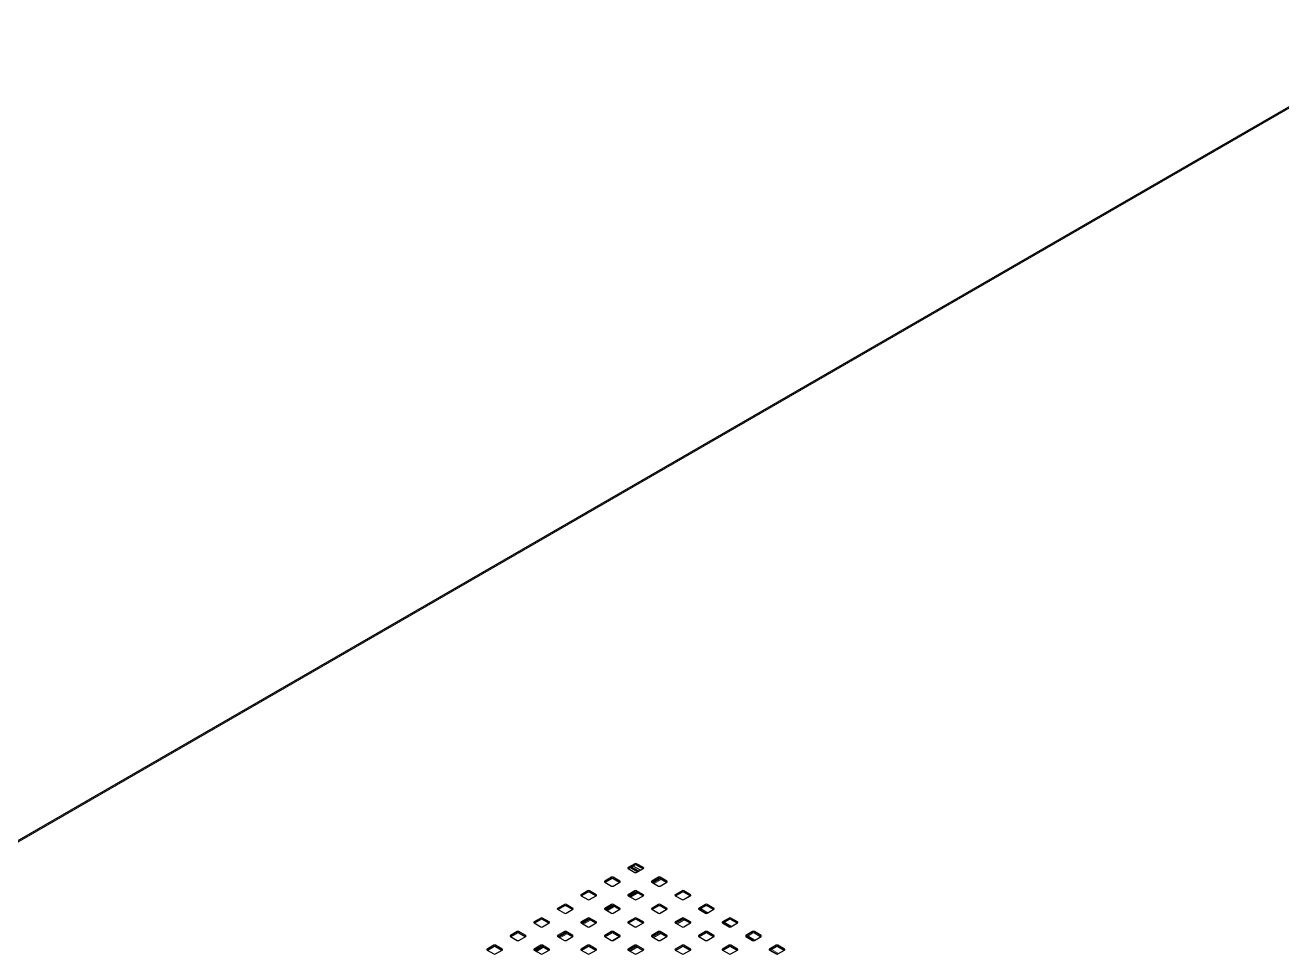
# Model space of a CAD drawing. Header units: millimetres. Extents: x -218071 to -203542, y 15363 to 51382.
# Drawn here: x -217002.9 to -216897.2, y 51120.3 to 51198.5 of the extents above; entities that cross this region are included whole.
import ezdxf

# ---------------------------------------------------------------- set-up
doc = ezdxf.new("R2010")
doc.units = ezdxf.units.MM
doc.header["$LTSCALE"] = 4
doc.layers.add('TPF-EQUIPEMENT', color=7, linetype='Continuous')

msp = doc.modelspace()

# ---------------------------------------------------------------- linework, layer by layer
at = {"layer": 'TPF-EQUIPEMENT', "color": 7, "linetype": 'Continuous', "lineweight": 25}
for p, q in [((-216884.738, 51198.46), (-217020.174, 51120.293)), ((-216951.634, 51127.958), (-216952.2, 51127.632)), ((-216952.2, 51127.55), (-216951.634, 51127.224)), ((-216951.634, 51127.836), (-216952.165, 51127.53)), ((-216951.999, 51127.625), (-216951.398, 51127.279)), ((-216951.317, 51127.325), (-216951.918, 51127.672)), ((-216951.176, 51127.407), (-216951.777, 51127.754)), ((-216950.927, 51127.632), (-216951.493, 51127.958)), ((-216950.963, 51127.53), (-216951.493, 51127.836)), ((-216951.493, 51127.224), (-216950.927, 51127.55)), ((-216953.614, 51126.815), (-216954.18, 51126.489)), ((-216954.18, 51126.407), (-216953.614, 51126.081)), ((-216953.614, 51126.693), (-216954.145, 51126.387)), ((-216952.907, 51126.489), (-216953.473, 51126.815)), ((-216952.943, 51126.387), (-216953.473, 51126.693)), ((-216953.473, 51126.081), (-216952.907, 51126.407)), ((-216949.655, 51126.815), (-216950.22, 51126.489)), ((-216950.22, 51126.407), (-216949.655, 51126.081)), ((-216949.655, 51126.693), (-216950.185, 51126.387)), ((-216949.511, 51126.691), (-216950.112, 51126.345)), ((-216950.019, 51126.483), (-216949.946, 51126.44)), ((-216949.865, 51126.487), (-216949.938, 51126.529)), ((-216949.723, 51126.569), (-216949.797, 51126.611)), ((-216948.947, 51126.489), (-216949.513, 51126.815)), ((-216948.983, 51126.387), (-216949.513, 51126.693)), ((-216949.513, 51126.081), (-216948.947, 51126.407)), ((-216955.594, 51125.673), (-216956.16, 51125.346)), ((-216956.16, 51125.265), (-216955.594, 51124.938)), ((-216955.594, 51125.55), (-216956.125, 51125.244)), ((-216954.887, 51125.346), (-216955.453, 51125.673)), ((-216954.923, 51125.244), (-216955.453, 51125.55)), ((-216955.453, 51124.938), (-216954.887, 51125.265)), ((-216951.634, 51125.673), (-216952.2, 51125.346)), ((-216952.2, 51125.265), (-216951.634, 51124.938)), ((-216951.634, 51125.55), (-216952.165, 51125.244)), ((-216951.49, 51125.549), (-216952.091, 51125.202)), ((-216950.927, 51125.346), (-216951.493, 51125.673)), ((-216950.963, 51125.244), (-216951.493, 51125.55)), ((-216951.493, 51124.938), (-216950.927, 51125.265)), ((-216947.675, 51125.673), (-216948.24, 51125.346)), ((-216948.24, 51125.265), (-216947.675, 51124.938)), ((-216947.675, 51125.55), (-216948.205, 51125.244)), ((-216946.968, 51125.346), (-216947.533, 51125.673)), ((-216947.003, 51125.244), (-216947.533, 51125.55)), ((-216947.533, 51124.938), (-216946.968, 51125.265)), ((-216957.574, 51124.53), (-216958.14, 51124.204)), ((-216958.14, 51124.122), (-216957.574, 51123.795)), ((-216957.574, 51124.408), (-216958.104, 51124.102)), ((-216956.867, 51124.204), (-216957.433, 51124.53)), ((-216956.902, 51124.102), (-216957.433, 51124.408)), ((-216957.433, 51123.795), (-216956.867, 51124.122)), ((-216953.614, 51124.53), (-216954.18, 51124.204)), ((-216954.18, 51124.122), (-216953.614, 51123.795)), ((-216953.614, 51124.408), (-216954.145, 51124.102)), ((-216953.47, 51124.406), (-216954.071, 51124.059)), ((-216952.907, 51124.204), (-216953.473, 51124.53)), ((-216952.943, 51124.102), (-216953.473, 51124.408)), ((-216953.473, 51123.795), (-216952.907, 51124.122)), ((-216949.655, 51124.53), (-216950.22, 51124.204)), ((-216950.22, 51124.122), (-216949.655, 51123.795)), ((-216949.655, 51124.408), (-216950.185, 51124.102)), ((-216948.947, 51124.204), (-216949.513, 51124.53)), ((-216948.983, 51124.102), (-216949.513, 51124.408)), ((-216949.513, 51123.795), (-216948.947, 51124.122)), ((-216945.695, 51124.53), (-216946.26, 51124.204)), ((-216946.26, 51124.122), (-216945.695, 51123.795)), ((-216945.695, 51124.408), (-216946.225, 51124.102)), ((-216946.117, 51124.039), (-216946.08, 51124.06)), ((-216946.08, 51124.162), (-216946.08, 51124.185)), ((-216946.08, 51124.162), (-216946.08, 51124.06)), ((-216946.08, 51124.06), (-216946.08, 51124.162)), ((-216946.08, 51124.06), (-216945.596, 51123.781)), ((-216944.988, 51124.204), (-216945.553, 51124.53)), ((-216945.023, 51124.102), (-216945.553, 51124.408)), ((-216945.553, 51123.795), (-216944.988, 51124.122)), ((-216959.554, 51123.387), (-216960.12, 51123.061)), ((-216960.12, 51122.979), (-216959.554, 51122.653)), ((-216959.554, 51123.265), (-216960.084, 51122.959)), ((-216958.847, 51123.061), (-216959.413, 51123.387)), ((-216958.882, 51122.959), (-216959.413, 51123.265)), ((-216959.413, 51122.653), (-216958.847, 51122.979)), ((-216955.594, 51123.387), (-216956.16, 51123.061)), ((-216956.16, 51122.979), (-216955.594, 51122.653)), ((-216955.594, 51123.265), (-216956.125, 51122.959)), ((-216955.45, 51123.263), (-216956.051, 51122.916)), ((-216954.887, 51123.061), (-216955.453, 51123.387)), ((-216954.923, 51122.959), (-216955.453, 51123.265)), ((-216955.453, 51122.653), (-216954.887, 51122.979)), ((-216951.634, 51123.387), (-216952.2, 51123.061)), ((-216952.2, 51122.979), (-216951.634, 51122.653)), ((-216951.634, 51123.265), (-216952.165, 51122.959)), ((-216950.927, 51123.061), (-216951.493, 51123.387)), ((-216950.963, 51122.959), (-216951.493, 51123.265)), ((-216951.493, 51122.653), (-216950.927, 51122.979)), ((-216947.675, 51123.387), (-216948.24, 51123.061)), ((-216948.24, 51122.979), (-216947.675, 51122.653)), ((-216947.675, 51123.265), (-216948.205, 51122.959)), ((-216948.097, 51122.896), (-216947.496, 51123.243)), ((-216946.968, 51123.061), (-216947.533, 51123.387)), ((-216947.003, 51122.959), (-216947.533, 51123.265)), ((-216947.533, 51122.653), (-216946.968, 51122.979)), ((-216943.715, 51123.387), (-216944.281, 51123.061)), ((-216944.281, 51122.979), (-216943.715, 51122.653)), ((-216943.715, 51123.265), (-216944.245, 51122.959)), ((-216944.209, 51122.98), (-216943.616, 51122.638)), ((-216943.008, 51123.061), (-216943.573, 51123.387)), ((-216943.043, 51122.959), (-216943.573, 51123.265)), ((-216943.573, 51122.653), (-216943.008, 51122.979)), ((-216961.534, 51122.245), (-216962.1, 51121.918)), ((-216962.1, 51121.837), (-216961.534, 51121.51)), ((-216961.534, 51122.122), (-216962.064, 51121.816)), ((-216960.827, 51121.918), (-216961.393, 51122.245)), ((-216960.862, 51121.816), (-216961.393, 51122.122)), ((-216961.393, 51121.51), (-216960.827, 51121.837)), ((-216957.574, 51122.245), (-216958.14, 51121.918)), ((-216958.14, 51121.837), (-216957.574, 51121.51)), ((-216957.574, 51122.122), (-216958.104, 51121.816)), ((-216957.43, 51122.121), (-216958.031, 51121.774)), ((-216956.867, 51121.918), (-216957.433, 51122.245)), ((-216956.902, 51121.816), (-216957.433, 51122.122)), ((-216957.433, 51121.51), (-216956.867, 51121.837)), ((-216953.614, 51122.245), (-216954.18, 51121.918)), ((-216954.18, 51121.837), (-216953.614, 51121.51)), ((-216953.614, 51122.122), (-216954.145, 51121.816)), ((-216952.907, 51121.918), (-216953.473, 51122.245)), ((-216952.943, 51121.816), (-216953.473, 51122.122)), ((-216953.473, 51121.51), (-216952.907, 51121.837)), ((-216949.655, 51122.245), (-216950.22, 51121.918)), ((-216950.22, 51121.837), (-216949.655, 51121.51)), ((-216949.655, 51122.122), (-216950.185, 51121.816)), ((-216950.077, 51121.754), (-216949.476, 51122.1)), ((-216948.947, 51121.918), (-216949.513, 51122.245)), ((-216948.983, 51121.816), (-216949.513, 51122.122)), ((-216949.513, 51121.51), (-216948.947, 51121.837)), ((-216945.695, 51122.245), (-216946.26, 51121.918)), ((-216946.26, 51121.837), (-216945.695, 51121.51)), ((-216945.695, 51122.122), (-216946.225, 51121.816)), ((-216944.988, 51121.918), (-216945.553, 51122.245)), ((-216945.023, 51121.816), (-216945.553, 51122.122)), ((-216945.553, 51121.51), (-216944.988, 51121.837)), ((-216941.735, 51122.245), (-216942.301, 51121.918)), ((-216942.301, 51121.837), (-216941.735, 51121.51)), ((-216941.735, 51122.122), (-216942.265, 51121.816)), ((-216942.229, 51121.837), (-216941.637, 51121.495)), ((-216941.028, 51121.918), (-216941.594, 51122.245)), ((-216941.063, 51121.816), (-216941.594, 51122.122)), ((-216941.594, 51121.51), (-216941.028, 51121.837)), ((-216963.514, 51121.102), (-216964.08, 51120.775)), ((-216963.514, 51120.979), (-216964.044, 51120.673)), ((-216962.807, 51120.775), (-216963.372, 51121.102)), ((-216962.842, 51120.673), (-216963.372, 51120.979)), ((-216959.554, 51121.102), (-216960.12, 51120.775)), ((-216959.554, 51120.979), (-216960.084, 51120.673)), ((-216959.41, 51120.978), (-216960.011, 51120.631)), ((-216959.671, 51120.912), (-216959.583, 51120.878)), ((-216958.847, 51120.775), (-216959.413, 51121.102)), ((-216958.882, 51120.673), (-216959.413, 51120.979)), ((-216955.594, 51121.102), (-216956.16, 51120.775)), ((-216955.594, 51120.979), (-216956.125, 51120.673)), ((-216954.887, 51120.775), (-216955.453, 51121.102)), ((-216954.923, 51120.673), (-216955.453, 51120.979)), ((-216951.634, 51121.102), (-216952.2, 51120.775)), ((-216951.634, 51120.979), (-216952.165, 51120.673)), ((-216952.056, 51120.611), (-216951.455, 51120.958)), ((-216950.927, 51120.775), (-216951.493, 51121.102)), ((-216950.963, 51120.673), (-216951.493, 51120.979)), ((-216947.675, 51121.102), (-216948.24, 51120.775)), ((-216947.675, 51120.979), (-216948.205, 51120.673)), ((-216946.968, 51120.775), (-216947.533, 51121.102)), ((-216947.003, 51120.673), (-216947.533, 51120.979)), ((-216943.715, 51121.102), (-216944.281, 51120.775)), ((-216943.715, 51120.979), (-216944.245, 51120.673)), ((-216943.008, 51120.775), (-216943.573, 51121.102)), ((-216943.043, 51120.673), (-216943.573, 51120.979)), ((-216939.755, 51121.102), (-216940.321, 51120.775)), ((-216939.755, 51120.979), (-216940.285, 51120.673)), ((-216939.048, 51120.775), (-216939.614, 51121.102)), ((-216939.083, 51120.673), (-216939.614, 51120.979)), ((-216964.08, 51120.694), (-216963.514, 51120.367)), ((-216963.372, 51120.367), (-216962.807, 51120.694)), ((-216960.12, 51120.694), (-216959.554, 51120.367)), ((-216959.413, 51120.367), (-216958.847, 51120.694)), ((-216956.16, 51120.694), (-216955.594, 51120.367)), ((-216955.453, 51120.367), (-216954.887, 51120.694)), ((-216952.2, 51120.694), (-216951.634, 51120.367)), ((-216951.493, 51120.367), (-216950.927, 51120.694)), ((-216948.24, 51120.694), (-216947.675, 51120.367)), ((-216947.533, 51120.367), (-216946.968, 51120.694)), ((-216944.281, 51120.694), (-216943.715, 51120.367)), ((-216943.573, 51120.367), (-216943.008, 51120.694)), ((-216940.321, 51120.694), (-216939.755, 51120.367)), ((-216940.249, 51120.695), (-216939.657, 51120.353)), ((-216939.614, 51120.367), (-216939.048, 51120.694))]:
    msp.add_line(p, q, dxfattribs=at)
at = {"layer": 'TPF-EQUIPEMENT', "color": 8, "linetype": 'Continuous', "lineweight": 18}
for p, q in [((-216884.636, 51198.417), (-217019.976, 51120.306)), ((-216952.2, 51127.55), (-216952.2, 51127.632)), ((-216951.634, 51127.836), (-216951.634, 51127.958)), ((-216951.493, 51127.836), (-216951.493, 51127.958)), ((-216950.927, 51127.55), (-216950.927, 51127.632)), ((-216954.18, 51126.407), (-216954.18, 51126.489)), ((-216953.614, 51126.693), (-216953.614, 51126.815)), ((-216953.473, 51126.693), (-216953.473, 51126.815)), ((-216952.907, 51126.407), (-216952.907, 51126.489)), ((-216950.22, 51126.407), (-216950.22, 51126.489)), ((-216949.423, 51126.641), (-216950.024, 51126.294)), ((-216949.655, 51126.693), (-216949.655, 51126.815)), ((-216949.513, 51126.693), (-216949.513, 51126.815)), ((-216948.947, 51126.407), (-216948.947, 51126.489)), ((-216956.16, 51125.265), (-216956.16, 51125.346)), ((-216955.594, 51125.55), (-216955.594, 51125.673)), ((-216955.453, 51125.55), (-216955.453, 51125.673)), ((-216954.887, 51125.265), (-216954.887, 51125.346)), ((-216952.2, 51125.265), (-216952.2, 51125.346)), ((-216951.403, 51125.498), (-216952.004, 51125.151)), ((-216951.634, 51125.55), (-216951.634, 51125.673)), ((-216951.493, 51125.55), (-216951.493, 51125.673)), ((-216950.927, 51125.265), (-216950.927, 51125.346)), ((-216948.24, 51125.265), (-216948.24, 51125.346)), ((-216947.675, 51125.55), (-216947.675, 51125.673)), ((-216947.019, 51125.253), (-216947.593, 51124.922)), ((-216947.533, 51125.55), (-216947.533, 51125.673)), ((-216946.968, 51125.265), (-216946.968, 51125.346)), ((-216958.14, 51124.122), (-216958.14, 51124.204)), ((-216957.574, 51124.408), (-216957.574, 51124.53)), ((-216957.433, 51124.408), (-216957.433, 51124.53)), ((-216956.867, 51124.122), (-216956.867, 51124.204)), ((-216954.18, 51124.122), (-216954.18, 51124.204)), ((-216953.383, 51124.355), (-216953.983, 51124.008)), ((-216953.614, 51124.408), (-216953.614, 51124.53)), ((-216953.473, 51124.408), (-216953.473, 51124.53)), ((-216952.907, 51124.122), (-216952.907, 51124.204)), ((-216950.22, 51124.122), (-216950.22, 51124.204)), ((-216949.655, 51124.408), (-216949.655, 51124.53)), ((-216948.998, 51124.11), (-216949.573, 51123.779)), ((-216949.513, 51124.408), (-216949.513, 51124.53)), ((-216948.947, 51124.122), (-216948.947, 51124.204)), ((-216946.26, 51124.122), (-216946.26, 51124.204)), ((-216946.08, 51124.162), (-216946.205, 51124.09)), ((-216945.5, 51123.827), (-216946.08, 51124.162)), ((-216945.695, 51124.408), (-216945.695, 51124.53)), ((-216945.553, 51124.408), (-216945.553, 51124.53)), ((-216944.988, 51124.122), (-216944.988, 51124.204)), ((-216960.12, 51122.979), (-216960.12, 51123.061)), ((-216959.554, 51123.265), (-216959.554, 51123.387)), ((-216959.413, 51123.265), (-216959.413, 51123.387)), ((-216958.847, 51122.979), (-216958.847, 51123.061)), ((-216956.16, 51122.979), (-216956.16, 51123.061)), ((-216955.362, 51123.213), (-216955.963, 51122.866)), ((-216955.594, 51123.265), (-216955.594, 51123.387)), ((-216955.453, 51123.265), (-216955.453, 51123.387)), ((-216954.887, 51122.979), (-216954.887, 51123.061)), ((-216952.2, 51122.979), (-216952.2, 51123.061)), ((-216951.634, 51123.265), (-216951.634, 51123.387)), ((-216950.978, 51122.968), (-216951.553, 51122.636)), ((-216951.493, 51123.265), (-216951.493, 51123.387)), ((-216950.927, 51122.979), (-216950.927, 51123.061)), ((-216948.24, 51122.979), (-216948.24, 51123.061)), ((-216947.605, 51123.282), (-216948.185, 51122.947)), ((-216947.675, 51123.265), (-216947.675, 51123.387)), ((-216947.533, 51123.265), (-216947.533, 51123.387)), ((-216946.968, 51122.979), (-216946.968, 51123.061)), ((-216944.281, 51122.979), (-216944.281, 51123.061)), ((-216943.52, 51122.684), (-216944.121, 51123.031)), ((-216943.715, 51123.265), (-216943.715, 51123.387)), ((-216943.573, 51123.265), (-216943.573, 51123.387)), ((-216943.008, 51122.979), (-216943.008, 51123.061)), ((-216962.1, 51121.837), (-216962.1, 51121.918)), ((-216961.534, 51122.122), (-216961.534, 51122.245)), ((-216961.393, 51122.122), (-216961.393, 51122.245)), ((-216960.827, 51121.837), (-216960.827, 51121.918)), ((-216958.14, 51121.837), (-216958.14, 51121.918)), ((-216957.342, 51122.07), (-216957.943, 51121.723)), ((-216957.574, 51122.122), (-216957.574, 51122.245)), ((-216957.433, 51122.122), (-216957.433, 51122.245)), ((-216956.867, 51121.837), (-216956.867, 51121.918)), ((-216954.18, 51121.837), (-216954.18, 51121.918)), ((-216953.614, 51122.122), (-216953.614, 51122.245)), ((-216952.958, 51121.825), (-216953.533, 51121.494)), ((-216953.473, 51122.122), (-216953.473, 51122.245)), ((-216952.907, 51121.837), (-216952.907, 51121.918)), ((-216950.22, 51121.837), (-216950.22, 51121.918)), ((-216949.585, 51122.139), (-216950.164, 51121.804)), ((-216949.655, 51122.122), (-216949.655, 51122.245)), ((-216949.513, 51122.122), (-216949.513, 51122.245)), ((-216948.947, 51121.837), (-216948.947, 51121.918)), ((-216946.26, 51121.837), (-216946.26, 51121.918)), ((-216945.695, 51122.122), (-216945.695, 51122.245)), ((-216945.553, 51122.122), (-216945.553, 51122.245)), ((-216944.988, 51121.837), (-216944.988, 51121.918)), ((-216942.301, 51121.837), (-216942.301, 51121.918)), ((-216941.54, 51121.541), (-216942.141, 51121.888)), ((-216941.735, 51122.122), (-216941.735, 51122.245)), ((-216941.594, 51122.122), (-216941.594, 51122.245)), ((-216941.028, 51121.837), (-216941.028, 51121.918)), ((-216964.08, 51120.694), (-216964.08, 51120.775)), ((-216963.514, 51120.979), (-216963.514, 51121.102)), ((-216963.372, 51120.979), (-216963.372, 51121.102)), ((-216962.807, 51120.694), (-216962.807, 51120.775)), ((-216960.12, 51120.694), (-216960.12, 51120.775)), ((-216959.322, 51120.927), (-216959.923, 51120.58)), ((-216959.554, 51120.979), (-216959.554, 51121.102)), ((-216959.413, 51120.979), (-216959.413, 51121.102)), ((-216958.847, 51120.694), (-216958.847, 51120.775)), ((-216956.16, 51120.694), (-216956.16, 51120.775)), ((-216955.594, 51120.979), (-216955.594, 51121.102)), ((-216955.453, 51120.979), (-216955.453, 51121.102)), ((-216954.887, 51120.694), (-216954.887, 51120.775)), ((-216952.2, 51120.694), (-216952.2, 51120.775)), ((-216951.564, 51120.996), (-216952.144, 51120.662)), ((-216951.634, 51120.979), (-216951.634, 51121.102)), ((-216951.493, 51120.979), (-216951.493, 51121.102)), ((-216950.927, 51120.694), (-216950.927, 51120.775)), ((-216948.24, 51120.694), (-216948.24, 51120.775)), ((-216947.675, 51120.979), (-216947.675, 51121.102)), ((-216947.533, 51120.979), (-216947.533, 51121.102)), ((-216946.968, 51120.694), (-216946.968, 51120.775)), ((-216944.281, 51120.694), (-216944.281, 51120.775)), ((-216943.715, 51120.979), (-216943.715, 51121.102)), ((-216943.573, 51120.979), (-216943.573, 51121.102)), ((-216943.008, 51120.694), (-216943.008, 51120.775)), ((-216940.321, 51120.694), (-216940.321, 51120.775)), ((-216939.755, 51120.979), (-216939.755, 51121.102)), ((-216939.614, 51120.979), (-216939.614, 51121.102)), ((-216939.048, 51120.694), (-216939.048, 51120.775)), ((-216954.938, 51120.682), (-216955.513, 51120.351)), ((-216939.56, 51120.398), (-216940.161, 51120.745))]:
    msp.add_line(p, q, dxfattribs=at)
at = {"layer": 'TPF-EQUIPEMENT', "color": 7, "linetype": 'Continuous', "lineweight": 25, "flags": 128}
msp.add_lwpolyline([(-216959.57, 51120.885), (-216959.608, 51120.901), (-216959.664, 51120.916)], dxfattribs=at)
at = {"layer": 'TPF-EQUIPEMENT', "color": 7, "linetype": 'Continuous', "lineweight": 25}
for centre, radius, start, end in [((-216952.185, 51127.591), 0.0436, 110.77139, 249.22861), ((-216951.564, 51127.822), 0.154, 62.61604, 117.38396), ((-216951.564, 51127.699), 0.154, 62.61604, 117.38396), ((-216951.564, 51127.36), 0.154, 242.61604, 297.38396), ((-216950.943, 51127.591), 0.0436, 290.77139, 69.22861), ((-216954.165, 51126.448), 0.0436, 110.77139, 249.22861), ((-216953.544, 51126.679), 0.154, 62.61604, 117.38396), ((-216953.544, 51126.556), 0.154, 62.61604, 117.38396), ((-216953.544, 51126.217), 0.154, 242.61604, 297.38396), ((-216952.923, 51126.448), 0.0436, 290.77139, 69.22861), ((-216950.205, 51126.448), 0.0436, 110.77139, 249.22861), ((-216949.584, 51126.679), 0.154, 62.61604, 117.38396), ((-216949.584, 51126.556), 0.154, 62.61604, 117.38396), ((-216949.584, 51126.217), 0.154, 242.61604, 297.38396), ((-216948.963, 51126.448), 0.0436, 290.77139, 69.22861), ((-216956.144, 51125.305), 0.0436, 110.77139, 249.22861), ((-216955.524, 51125.536), 0.154, 62.61604, 117.38396), ((-216955.524, 51125.414), 0.154, 62.61604, 117.38396), ((-216954.903, 51125.305), 0.0436, 290.77139, 69.22861), ((-216952.185, 51125.305), 0.0436, 110.77139, 249.22861), ((-216951.564, 51125.536), 0.154, 62.61604, 117.38396), ((-216951.564, 51125.414), 0.154, 62.61604, 117.38396), ((-216950.943, 51125.305), 0.0436, 290.77139, 69.22861), ((-216948.225, 51125.305), 0.0436, 110.77139, 249.22861), ((-216947.604, 51125.536), 0.154, 62.61604, 117.38396), ((-216947.604, 51125.414), 0.154, 62.61604, 117.38396), ((-216946.983, 51125.305), 0.0436, 290.77139, 69.22861), ((-216958.124, 51124.163), 0.0436, 110.77139, 249.22861), ((-216957.503, 51124.394), 0.154, 62.61604, 117.38396), ((-216957.503, 51124.271), 0.154, 62.61604, 117.38396), ((-216956.883, 51124.163), 0.0436, 290.77139, 69.22861), ((-216955.524, 51125.075), 0.154, 242.61604, 297.38396), ((-216954.165, 51124.163), 0.0436, 110.77139, 249.22861), ((-216953.544, 51124.394), 0.154, 62.61604, 117.38396), ((-216953.544, 51124.271), 0.154, 62.61604, 117.38396), ((-216952.923, 51124.163), 0.0436, 290.77139, 69.22861), ((-216951.564, 51125.075), 0.154, 242.61604, 297.38396), ((-216950.205, 51124.163), 0.0436, 110.77139, 249.22861), ((-216949.584, 51124.394), 0.154, 62.61604, 117.38396), ((-216949.584, 51124.271), 0.154, 62.61604, 117.38396), ((-216948.963, 51124.163), 0.0436, 290.77139, 69.22861), ((-216947.604, 51125.075), 0.154, 242.61604, 297.38396), ((-216946.245, 51124.163), 0.0436, 110.77139, 249.22861), ((-216945.624, 51124.394), 0.154, 62.61604, 117.38396), ((-216945.624, 51124.271), 0.154, 62.61604, 117.38396), ((-216945.003, 51124.163), 0.0436, 290.77139, 69.22861), ((-216960.104, 51123.02), 0.0436, 110.77139, 249.22861), ((-216959.483, 51123.251), 0.154, 62.61604, 117.38396), ((-216959.483, 51123.128), 0.154, 62.61604, 117.38396), ((-216958.862, 51123.02), 0.0436, 290.77139, 69.22861), ((-216957.503, 51123.932), 0.154, 242.61604, 297.38396), ((-216956.144, 51123.02), 0.0436, 110.77139, 249.22861), ((-216955.524, 51123.251), 0.154, 62.61604, 117.38396), ((-216955.524, 51123.128), 0.154, 62.61604, 117.38396), ((-216954.903, 51123.02), 0.0436, 290.77139, 69.22861), ((-216953.544, 51123.932), 0.154, 242.61604, 297.38396), ((-216952.185, 51123.02), 0.0436, 110.77139, 249.22861), ((-216951.564, 51123.251), 0.154, 62.61604, 117.38396), ((-216951.564, 51123.128), 0.154, 62.61604, 117.38396), ((-216950.943, 51123.02), 0.0436, 290.77139, 69.22861), ((-216949.584, 51123.932), 0.154, 242.61604, 297.38396), ((-216948.225, 51123.02), 0.0436, 110.77139, 249.22861), ((-216947.604, 51123.251), 0.154, 62.61604, 117.38396), ((-216947.604, 51123.128), 0.154, 62.61604, 117.38396), ((-216946.983, 51123.02), 0.0436, 290.77139, 69.22861), ((-216945.624, 51123.932), 0.154, 242.61604, 297.38396), ((-216944.265, 51123.02), 0.0436, 110.77139, 249.22861), ((-216943.644, 51123.251), 0.154, 62.61604, 117.38396), ((-216943.644, 51123.128), 0.154, 62.61604, 117.38396), ((-216943.023, 51123.02), 0.0436, 290.77139, 69.22861), ((-216962.084, 51121.877), 0.0436, 110.77139, 249.22861), ((-216961.463, 51122.108), 0.154, 62.61604, 117.38396), ((-216961.463, 51121.986), 0.154, 62.61604, 117.38396), ((-216960.842, 51121.877), 0.0436, 290.77139, 69.22861), ((-216959.483, 51122.789), 0.154, 242.61604, 297.38396), ((-216958.124, 51121.877), 0.0436, 110.77139, 249.22861), ((-216957.503, 51122.108), 0.154, 62.61604, 117.38396), ((-216957.503, 51121.986), 0.154, 62.61604, 117.38396), ((-216956.883, 51121.877), 0.0436, 290.77139, 69.22861), ((-216955.524, 51122.789), 0.154, 242.61604, 297.38396), ((-216954.165, 51121.877), 0.0436, 110.77139, 249.22861), ((-216953.544, 51122.108), 0.154, 62.61604, 117.38396), ((-216953.544, 51121.986), 0.154, 62.61604, 117.38396), ((-216952.923, 51121.877), 0.0436, 290.77139, 69.22861), ((-216951.564, 51122.789), 0.154, 242.61604, 297.38396), ((-216950.205, 51121.877), 0.0436, 110.77139, 249.22861), ((-216949.584, 51122.108), 0.154, 62.61604, 117.38396), ((-216949.584, 51121.986), 0.154, 62.61604, 117.38396), ((-216948.963, 51121.877), 0.0436, 290.77139, 69.22861), ((-216947.604, 51122.789), 0.154, 242.61604, 297.38396), ((-216946.245, 51121.877), 0.0436, 110.77139, 249.22861), ((-216945.624, 51122.108), 0.154, 62.61604, 117.38396), ((-216945.624, 51121.986), 0.154, 62.61604, 117.38396), ((-216945.003, 51121.877), 0.0436, 290.77139, 69.22861), ((-216943.644, 51122.789), 0.154, 242.61604, 297.38396), ((-216942.285, 51121.877), 0.0436, 110.77139, 249.22861), ((-216941.664, 51122.108), 0.154, 62.61604, 117.38396), ((-216941.664, 51121.986), 0.154, 62.61604, 117.38396), ((-216941.043, 51121.877), 0.0436, 290.77139, 69.22861), ((-216964.064, 51120.735), 0.0436, 110.77139, 249.22861), ((-216963.443, 51120.965), 0.154, 62.61604, 117.38396), ((-216963.443, 51120.843), 0.154, 62.61604, 117.38396), ((-216962.822, 51120.735), 0.0436, 290.77139, 69.22861), ((-216961.463, 51121.647), 0.154, 242.61604, 297.38396), ((-216960.104, 51120.735), 0.0436, 110.77139, 249.22861), ((-216959.483, 51120.965), 0.154, 62.61604, 117.38396), ((-216959.483, 51120.843), 0.154, 62.61604, 117.38396), ((-216958.862, 51120.735), 0.0436, 290.77139, 69.22861), ((-216957.503, 51121.647), 0.154, 242.61604, 297.38396), ((-216956.144, 51120.735), 0.0436, 110.77139, 249.22861), ((-216955.524, 51120.965), 0.154, 62.61604, 117.38396), ((-216955.524, 51120.843), 0.154, 62.61604, 117.38396), ((-216954.903, 51120.735), 0.0436, 290.77139, 69.22861), ((-216953.544, 51121.647), 0.154, 242.61604, 297.38396), ((-216952.185, 51120.735), 0.0436, 110.77139, 249.22861), ((-216951.564, 51120.965), 0.154, 62.61604, 117.38396), ((-216951.564, 51120.843), 0.154, 62.61604, 117.38396), ((-216950.943, 51120.735), 0.0436, 290.77139, 69.22861), ((-216949.584, 51121.647), 0.154, 242.61604, 297.38396), ((-216948.225, 51120.735), 0.0436, 110.77139, 249.22861), ((-216947.604, 51120.965), 0.154, 62.61604, 117.38396), ((-216947.604, 51120.843), 0.154, 62.61604, 117.38396), ((-216946.983, 51120.735), 0.0436, 290.77139, 69.22861), ((-216945.624, 51121.647), 0.154, 242.61604, 297.38396), ((-216944.265, 51120.735), 0.0436, 110.77139, 249.22861), ((-216943.644, 51120.965), 0.154, 62.61604, 117.38396), ((-216943.644, 51120.843), 0.154, 62.61604, 117.38396), ((-216943.023, 51120.735), 0.0436, 290.77139, 69.22861), ((-216941.664, 51121.647), 0.154, 242.61604, 297.38396), ((-216940.305, 51120.735), 0.0436, 110.77139, 249.22861), ((-216939.684, 51120.965), 0.154, 62.61604, 117.38396), ((-216939.684, 51120.843), 0.154, 62.61604, 117.38396), ((-216939.063, 51120.735), 0.0436, 290.77139, 69.22861), ((-216963.443, 51120.504), 0.154, 242.61604, 297.38396), ((-216959.483, 51120.504), 0.154, 242.61604, 297.38396), ((-216955.524, 51120.504), 0.154, 242.61604, 297.38396), ((-216951.564, 51120.504), 0.154, 242.61604, 297.38396), ((-216947.604, 51120.504), 0.154, 242.61604, 297.38396), ((-216943.644, 51120.504), 0.154, 242.61604, 297.38396), ((-216939.684, 51120.504), 0.154, 242.61604, 297.38396)]:
    msp.add_arc(centre, radius, start, end, dxfattribs=at)

doc.saveas('drawing.dxf')
